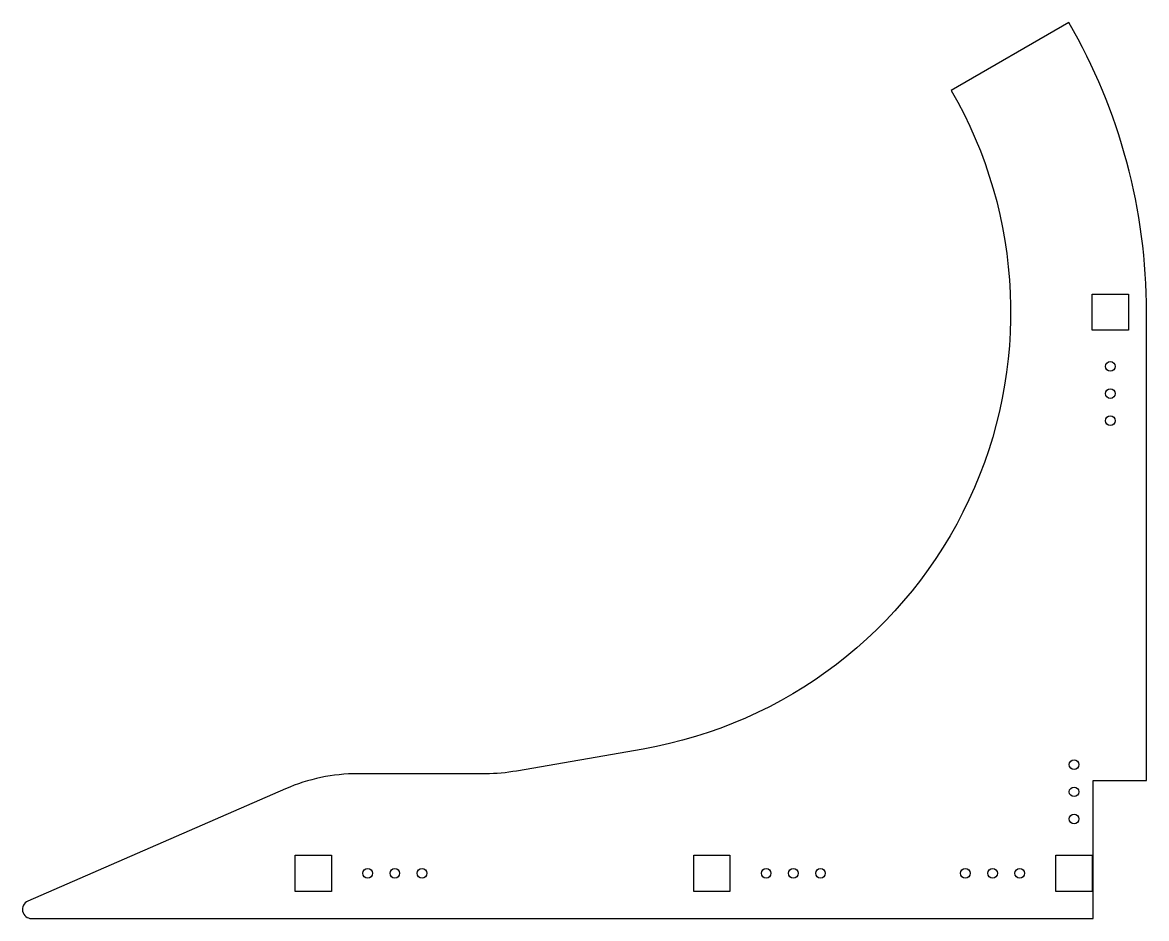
# Model space of a CAD drawing. Header units: inches. Extents: x -17.2 to 13.8, y -16.8 to 8.
import ezdxf

# ---------------------------------------------------------------- set-up
doc = ezdxf.new("R2010")
doc.units = ezdxf.units.IN
doc.header["$MEASUREMENT"] = 0

msp = doc.modelspace()

# ---------------------------------------------------------------- linework, layer by layer
msp.add_lwpolyline([(12.378, -12.94), (13.848, -12.94), (13.848, 0, 0.131652), (11.704, 8), (8.456, 6.125, -0.521251), (-0.051, -12.068), (-3.54, -12.676, -0.043122), (-4.398, -12.75), (-7.922, -12.75, 0.10327), (-9.922, -13.168), (-17.031, -16.271, 0.812793), (-16.931, -16.75), (12.378, -16.75)], format="xyb", close=True)
for points in [[(13.348, -0.5), (12.348, -0.5), (12.348, 0.5), (13.348, 0.5)], [(-9.652, -15), (-8.652, -15), (-8.652, -16), (-9.652, -16)], [(1.348, -16), (1.348, -15), (2.348, -15), (2.348, -16)], [(12.348, -16), (11.348, -16), (11.348, -15), (12.348, -15)]]:
    msp.add_lwpolyline(points, close=True)
for centre in [(12.848, -1.5), (12.848, -2.25), (12.848, -3), (11.848, -12.5), (11.848, -13.25), (11.848, -14), (-7.652, -15.5), (-6.902, -15.5), (-6.152, -15.5), (3.348, -15.5), (4.098, -15.5), (4.848, -15.5), (8.848, -15.5), (9.598, -15.5), (10.348, -15.5)]:
    msp.add_circle(centre, 0.133)

doc.saveas('drawing.dxf')
